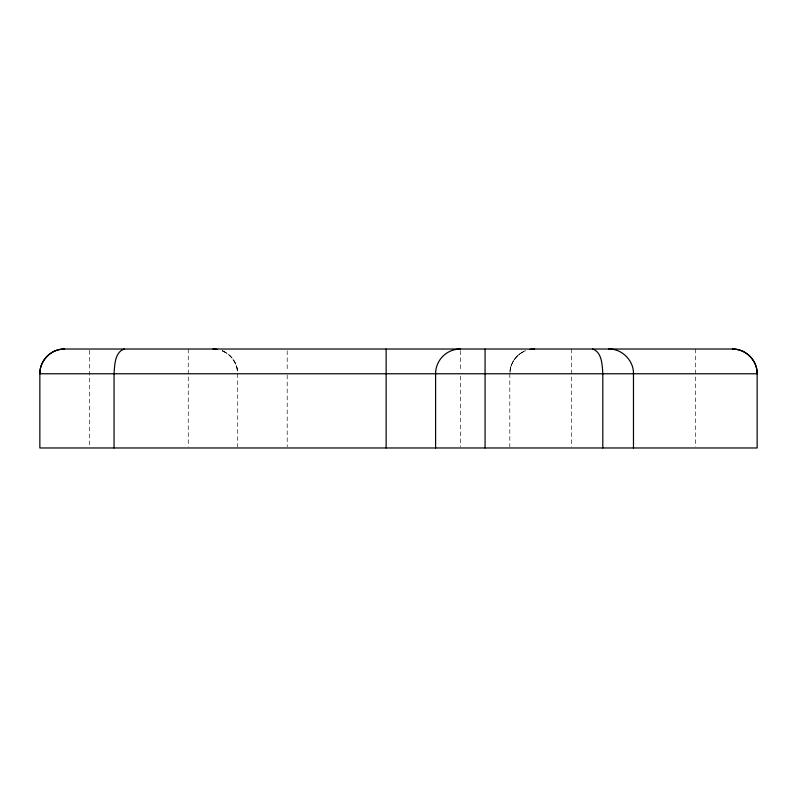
<?xml version="1.0" encoding="UTF-8"?>
<svg xmlns="http://www.w3.org/2000/svg" width="797" height="797" viewBox="0 0 797 797"><rect width="100%" height="100%" fill="white"/><g stroke="black" fill="none" stroke-linecap="round" stroke-linejoin="round"><path stroke-width="0.6" stroke-dasharray="3.98 2.99" d="M510.02 372.627C510.219 363.024 516.536 354.207 525.432 350.77A24.737 24.737 0 0 0 509.901 371.541C510.688 362.416 516.974 354.187 525.432 350.77M222.094 350.77C230.632 354.077 236.868 362.426 237.626 371.541A24.737 24.737 0 0 0 222.094 350.77C230.991 354.296 237.187 363.033 237.506 372.627M224.355 351.796L222.413 350.77L226.527 353.061M695.313 349.026L695.313 446.728M571.638 349.026L571.638 446.728M509.801 373.763L509.801 446.808M460.337 350.77L460.337 371.541M460.337 376.084L460.337 446.808M287.199 350.77L287.199 371.541M287.199 374.998L287.199 446.728M237.725 373.763L237.725 446.808M188.261 349.026L188.261 446.728M89.324 350.272L89.324 446.728"/><path stroke-width="1.2" d="M124.302 349.026C114.728 352.115 114.648 365.355 114.051 373.763L114.051 447.974M64.587 349.026C51.367 348.697 39.511 360.553 39.85 373.763L39.85 447.974L757.15 447.974L757.15 373.763C757.489 360.553 745.633 348.697 732.413 349.026L64.587 349.026A24.737 24.737 0 0 0 39.85 373.763L757.15 373.763A24.737 24.737 0 0 0 732.413 349.026M608.739 349.026C621.959 348.697 633.814 360.553 633.476 373.763L633.476 447.974M592.56 349.026C602.143 352.105 602.213 365.365 602.811 373.763L602.811 447.974M485.074 349.026L485.074 447.974M460.337 349.445L460.337 349.026A24.737 24.737 0 0 0 435.6 373.763L435.6 447.974M386.137 349.026L386.137 447.974M530.035 349.445A24.737 24.737 0 0 1 534.538 349.026M212.988 349.026A24.737 24.737 0 0 1 217.491 349.445"/></g></svg>
